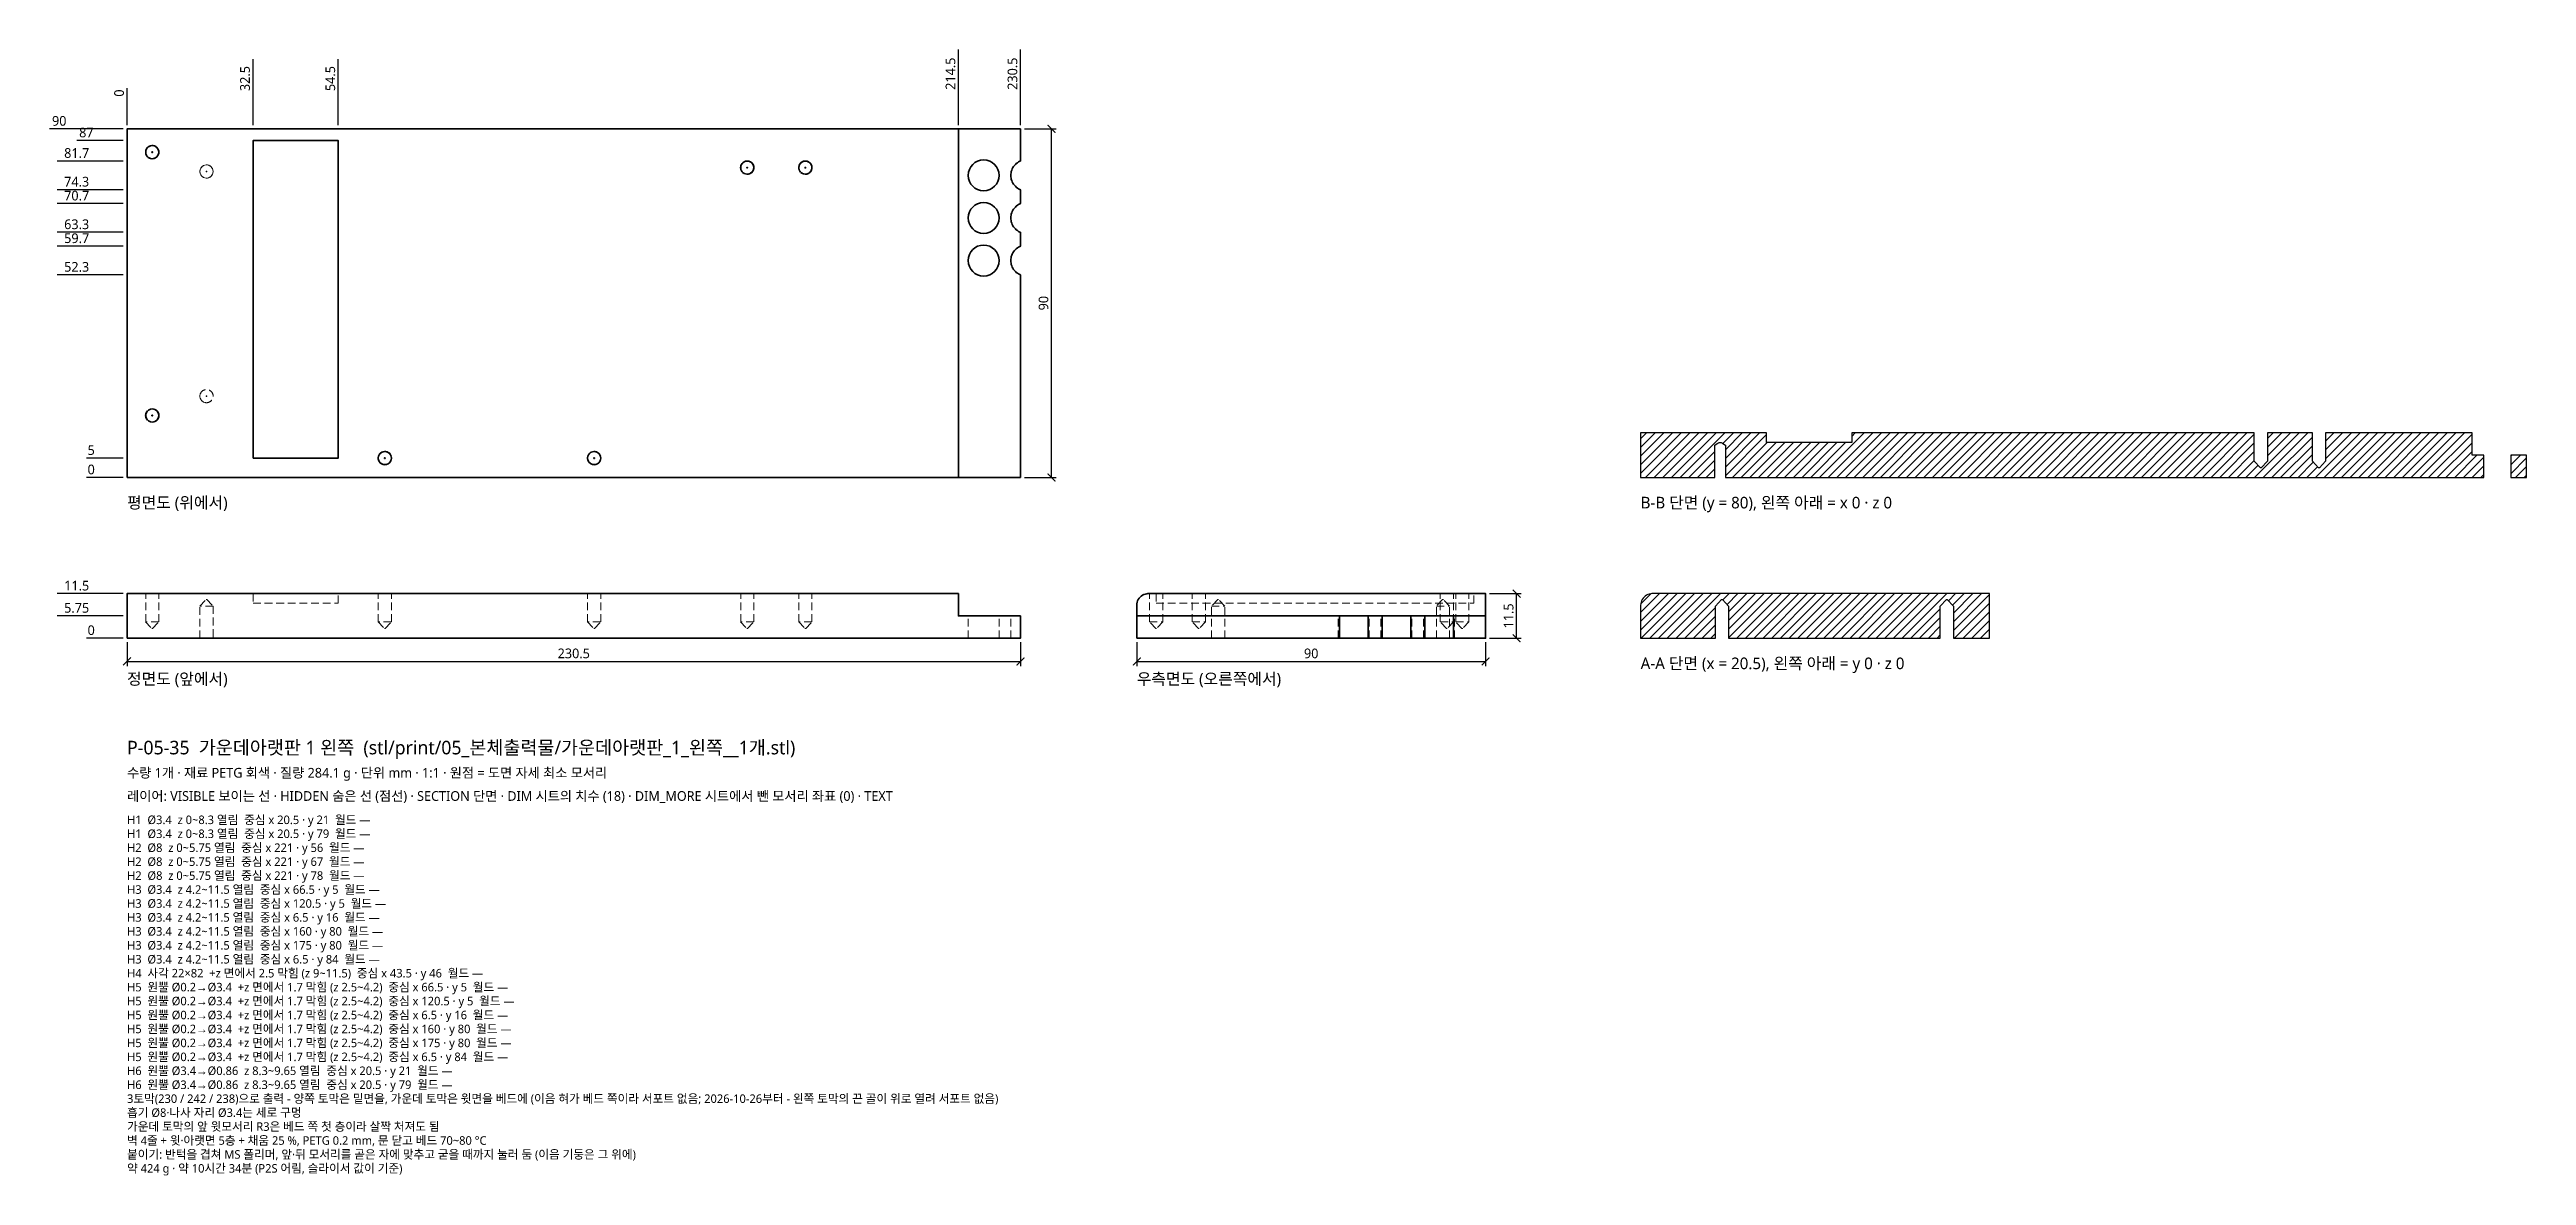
# Model space of a CAD drawing. Header units: millimetres. Extents: x -20 to 619, y -139 to 152.
import ezdxf

# ---------------------------------------------------------------- set-up
doc = ezdxf.new("R2010")
doc.units = ezdxf.units.MM
doc.linetypes.add('HIDDEN', pattern=[3, 2, -1])
for name, color, linetype, lineweight in [('DIM', 4, 'CONTINUOUS', 13), ('HIDDEN', 8, 'HIDDEN', 18), ('SECTION', 5, 'CONTINUOUS', 25), ('TEXT', 7, 'CONTINUOUS', 18), ('VISIBLE', 7, 'CONTINUOUS', 35)]:
    doc.layers.add(name, color=color, linetype=linetype, lineweight=lineweight)
doc.styles.add('KR', font='malgun.ttf')
doc.dimstyles.new('TOCCATA', dxfattribs={"dimtxt": 2.5, "dimasz": 2, "dimexe": 1.2, "dimexo": 1, "dimgap": 0.8, "dimtad": 1, "dimdsep": 46, "dimtxsty": 'KR', "dimblk": 'ARCHTICK', "dimcen": 2.5, "dimazin": 3, "dimtfac": 0.5, "dimtmove": 2, "dimatfit": 3})

# ---------------------------------------------------------------- blocks, each defined once
blk = doc.blocks.new('_ARCHTICK')
at = {"color": 0, "linetype": 'BYBLOCK', "const_width": 0.15}
blk.add_lwpolyline([(-0.5, -0.5), (0.5, 0.5)], dxfattribs=at)

msp = doc.modelspace()

# ---------------------------------------------------------------- hatches: boundary and pattern name
at = {"layer": 'SECTION'}
h = msp.add_hatch(dxfattribs=at)
h.set_pattern_fill('ANSI31', scale=0.5)
h.paths.add_polyline_path([(409.635, 49.8), (409.643, 49.8), (410, 50.104), (410.423, 50.379), (410.732, 50.506), (411, 50.544), (411.268, 50.506), (411.577, 50.379), (412, 50.104), (412.357, 49.8), (412.371, 49.8), (412.371, 41.5), (608.036, 41.5), (608.036, 47.25), (605, 47.25), (605, 53), (567.2, 53), (567.2, 45.7), (565.6, 44), (565.4, 44), (563.8, 45.7), (563.809, 45.7), (563.809, 53), (552.2, 53), (552.2, 45.7), (550.6, 44), (550.4, 44), (548.8, 45.7), (548.809, 45.7), (548.809, 53), (445, 53), (445, 50.5), (423, 50.5), (423, 53), (390.5, 53), (390.5, 41.5), (409.635, 41.5)])
h.paths.add_polyline_path([(619.036, 47.25), (614.964, 47.25), (614.964, 41.5), (619.036, 41.5)])
h = msp.add_hatch(dxfattribs=at)
h.set_pattern_fill('ANSI31', scale=0.5)
h.paths.add_polyline_path([(409.807, 8.3), (409.8, 8.3), (411.4, 10), (411.6, 10), (413.2, 8.3), (413.193, 8.3), (413.193, 0), (467.807, 0), (467.807, 8.3), (467.8, 8.3), (469.4, 10), (469.6, 10), (471.2, 8.3), (471.193, 8.3), (471.193, 0), (480.5, 0), (480.5, 11.5), (393.39, 11.5), (393.108, 11.474), (392.724, 11.398), (392.352, 11.272), (392, 11.098), (391.674, 10.88), (391.379, 10.621), (391.12, 10.326), (390.902, 10), (390.728, 9.648), (390.602, 9.276), (390.526, 8.892), (390.5, 8.5), (390.5, 0), (409.807, 0)])

# ---------------------------------------------------------------- linework, layer by layer
at = {"layer": 'HIDDEN'}
for points in [[(4.803, 125.475), (4.8, 125.5), (4.803, 125.525)], [(5.317, 124.283), (5.297, 124.298)], [(5.298, 126.702), (5.317, 126.717)], [(5.632, 126.958), (5.65, 126.972)], [(5.651, 124.027), (5.632, 124.041)], [(6.914, 127.146), (6.94, 127.142), (6.962, 127.133)], [(6.914, 123.854), (6.94, 123.858), (6.962, 123.867)], [(7.982, 126.326), (7.972, 126.35)], [(7.972, 124.65), (7.982, 124.674)], [(19.014, 121.325), (19.21, 121.607)], [(19.028, 121.35), (19.266, 121.66)], [(19.21, 121.607), (19.459, 121.844), (19.751, 122.026), (20.074, 122.146)], [(19.266, 121.66), (19.359, 121.749)], [(19.266, 121.66), (19.298, 121.702)], [(19.299, 121.703), (19.649, 121.972)], [(19.65, 121.972), (20.06, 122.142), (20.5, 122.2), (20.939, 122.143), (21.278, 122.002)], [(20.074, 122.146), (20.412, 122.198), (20.757, 122.18), (21.09, 122.094)], [(21.371, 121.956), (21.089, 122.095)], [(21.401, 121.942), (21.091, 122.094)], [(21.282, 122), (21.35, 121.972), (21.687, 121.713)], [(21.671, 121.732), (21.399, 121.943)], [(21.687, 121.713), (21.671, 121.732)], [(21.671, 121.732), (21.895, 121.471), (22.062, 121.171)], [(21.687, 121.713), (21.702, 121.702)], [(21.972, 121.35), (21.701, 121.703)], [(158.303, 121.475), (158.3, 121.5), (158.303, 121.525)], [(158.798, 122.702), (158.819, 122.718)], [(159.132, 122.958), (159.15, 122.972)], [(160.414, 123.146), (160.44, 123.142), (160.462, 123.133)], [(161.479, 122.334), (161.469, 122.358)], [(173.303, 121.475), (173.3, 121.5), (173.303, 121.525)], [(173.798, 122.702), (173.819, 122.718)], [(174.132, 122.958), (174.15, 122.972)], [(175.414, 123.146), (175.44, 123.142), (175.462, 123.133)], [(176.479, 122.335), (176.469, 122.358)], [(18.858, 120.06), (18.8, 120.5), (18.858, 120.94), (19.023, 121.338)], [(18.809, 120.672), (18.878, 121.009)], [(18.809, 120.672), (18.847, 120.86)], [(18.809, 120.672), (18.809, 120.328), (18.878, 119.991)], [(19.023, 119.662), (18.858, 120.059)], [(18.87, 120.968), (18.878, 121.009)], [(18.878, 121.009), (19.014, 121.325)], [(19.014, 119.675), (18.878, 119.991)], [(19.023, 121.338), (19.014, 121.325)], [(19.014, 119.675), (19.21, 119.393), (19.266, 119.34)], [(19.014, 119.675), (19.063, 119.604)], [(19.023, 121.338), (19.028, 121.35)], [(19.299, 119.297), (19.062, 119.606)], [(19.21, 119.393), (19.459, 119.156), (19.751, 118.974)], [(19.651, 119.027), (19.297, 119.299)], [(19.65, 119.028), (20.06, 118.858)], [(20.075, 118.854), (19.75, 118.974)], [(20.066, 118.857), (20.464, 118.805), (20.414, 118.802)], [(20.076, 118.856), (20.414, 118.802)], [(20.414, 118.802), (20.758, 118.82), (21.091, 118.906), (21.399, 119.057)], [(20.49, 118.801), (20.454, 118.806)], [(20.5, 118.8), (20.94, 118.858), (21.279, 118.998)], [(21.279, 118.998), (21.35, 119.028), (21.369, 119.043)], [(21.279, 118.998), (21.369, 119.043)], [(21.369, 119.043), (21.687, 119.287)], [(21.399, 119.057), (21.369, 119.043)], [(21.399, 119.057), (21.671, 119.268)], [(21.671, 119.268), (21.895, 119.529), (22.062, 119.83), (22.165, 120.158), (22.2, 120.5)], [(21.687, 119.287), (21.671, 119.268)], [(21.687, 119.287), (21.702, 119.298), (21.744, 119.353)], [(21.687, 119.287), (21.744, 119.353)], [(21.744, 119.353), (21.972, 119.65)], [(22.001, 121.281), (21.972, 121.35)], [(21.972, 119.65), (22.142, 120.06), (22.2, 120.5)], [(22.062, 121.171), (22.001, 121.281)], [(22.001, 121.281), (22.142, 120.94), (22.2, 120.5)], [(22.062, 121.171), (22.165, 120.842), (22.2, 120.5)], [(158.819, 120.282), (158.798, 120.298)], [(159.15, 120.028), (159.132, 120.042)], [(160.414, 119.854), (160.44, 119.858), (160.462, 119.867)], [(161.472, 120.65), (161.482, 120.674)], [(173.819, 120.282), (173.798, 120.298)], [(174.15, 120.028), (174.132, 120.042)], [(175.414, 119.854), (175.44, 119.858), (175.462, 119.867)], [(176.472, 120.65), (176.482, 120.674)], [(4.803, 57.475), (4.8, 57.5), (4.803, 57.525)], [(5.298, 58.702), (5.317, 58.717)], [(5.632, 58.958), (5.65, 58.972)], [(6.914, 59.145), (6.94, 59.142), (6.962, 59.133)], [(7.982, 58.326), (7.972, 58.35)], [(18.878, 61.991), (18.809, 62.328), (18.809, 62.672), (18.878, 63.009)], [(18.858, 62.06), (19.028, 61.65), (19.298, 61.298)], [(18.878, 61.991), (19.014, 61.675), (19.21, 61.393)], [(19.023, 63.338), (19.063, 63.396)], [(19.21, 61.393), (19.459, 61.156), (19.751, 60.974), (20.074, 60.854)], [(19.298, 61.298), (19.65, 61.028), (20.06, 60.858)], [(19.694, 61.01), (19.587, 61.076)], [(5.318, 56.283), (5.298, 56.298)], [(5.65, 56.028), (5.632, 56.042)], [(6.914, 55.854), (6.94, 55.858), (6.962, 55.867)], [(7.972, 56.65), (7.982, 56.674)], [(64.803, 46.475), (64.8, 46.5), (64.803, 46.525)], [(65.317, 45.284), (65.297, 45.299)], [(65.298, 47.702), (65.317, 47.717)], [(65.632, 47.958), (65.65, 47.972)], [(65.651, 45.027), (65.633, 45.041)], [(66.914, 48.146), (66.94, 48.142), (66.962, 48.133)], [(66.914, 44.854), (66.94, 44.858), (66.962, 44.867)], [(67.982, 47.326), (67.972, 47.349)], [(67.972, 45.65), (67.982, 45.674)], [(118.803, 46.475), (118.8, 46.5), (118.803, 46.525)], [(119.298, 47.702), (119.317, 47.717)], [(119.317, 45.283), (119.298, 45.298)], [(119.632, 47.958), (119.65, 47.972)], [(119.65, 45.028), (119.632, 45.042)], [(120.914, 48.146), (120.94, 48.142), (120.962, 48.133)], [(120.914, 44.854), (120.94, 44.858), (120.962, 44.867)], [(121.982, 47.326), (121.972, 47.35)], [(121.973, 45.651), (121.982, 45.675)], [(4.809, 4.2), (4.809, 11.5)], [(8.2, 4.2), (8.2, 11.5)], [(22.2, 8.3), (18.8, 8.3), (20.4, 10), (20.6, 10), (22.2, 8.3)], [(18.809, 0), (18.809, 8.3)], [(22.2, 8.3), (22.2, 0)], [(32.5, 11.5), (32.5, 9), (54.5, 9), (54.5, 11.5)], [(64.809, 4.2), (64.809, 11.5)], [(68.2, 4.2), (68.2, 11.5)], [(118.809, 4.2), (118.809, 11.5)], [(122.2, 4.2), (122.2, 11.5)], [(158.309, 4.2), (158.309, 11.5)], [(161.7, 4.2), (161.7, 11.5)], [(173.309, 4.2), (173.309, 11.5)], [(176.7, 4.2), (176.7, 11.5)], [(263.802, 4.2), (263.802, 11.5)], [(265.5, 11.5), (265.5, 9), (347.5, 9), (347.5, 11.5)], [(267.198, 4.2), (267.198, 11.5)], [(274.802, 4.2), (274.802, 11.5)], [(278.198, 4.2), (278.198, 11.5)], [(279.8, 8.3), (283.2, 8.3), (281.6, 10), (281.4, 10), (279.8, 8.3)], [(279.802, 0), (279.802, 8.3)], [(283.198, 0), (283.198, 8.3)], [(337.8, 8.3), (341.2, 8.3), (339.6, 10), (339.4, 10), (337.8, 8.3)], [(337.802, 0), (337.802, 8.3)], [(338.802, 4.2), (338.802, 11.5)], [(341.198, 0), (341.198, 8.3)], [(342.198, 4.2), (342.198, 11.5)], [(342.802, 4.2), (342.802, 11.5)], [(346.198, 4.2), (346.198, 11.5)], [(8.2, 4.2), (4.8, 4.2), (6.4, 2.5), (6.6, 2.5), (8.2, 4.2)], [(68.2, 4.2), (64.8, 4.2), (66.4, 2.5), (66.6, 2.5), (68.2, 4.2)], [(122.2, 4.2), (118.8, 4.2), (120.4, 2.5), (120.6, 2.5), (122.2, 4.2)], [(161.7, 4.2), (158.3, 4.2), (159.9, 2.5), (160.1, 2.5), (161.7, 4.2)], [(176.7, 4.2), (173.3, 4.2), (174.9, 2.5), (175.1, 2.5), (176.7, 4.2)], [(217, 0), (217, 5.75)], [(225, 0), (225, 5.75)], [(228, 0), (228, 5.75)], [(263.8, 4.2), (267.2, 4.2), (265.6, 2.5), (265.4, 2.5), (263.8, 4.2)], [(274.8, 4.2), (278.2, 4.2), (276.6, 2.5), (276.4, 2.5), (274.8, 4.2)], [(312.5, 0), (312.5, 5.75)], [(320.5, 0), (320.5, 5.75)], [(323.5, 0), (323.5, 5.75)], [(331.5, 0), (331.5, 5.75)], [(334.5, 0), (334.5, 5.75)], [(338.8, 4.2), (342.2, 4.2), (340.6, 2.5), (340.4, 2.5), (338.8, 4.2)], [(342.5, 0), (342.5, 5.75)], [(342.8, 4.2), (346.2, 4.2), (344.6, 2.5), (344.4, 2.5), (342.8, 4.2)]]:
    msp.add_lwpolyline(points, dxfattribs=at)
for centre in [(20.5, 120.5), (20.5, 62.5)]:
    msp.add_circle(centre, 0.1, dxfattribs=at)
for start, end in [(104.994591, -165.009678), (-0.00077, 162.581456), (0.004568, 105.024969), (-104.999779, -0.000753), (-104.51615, -0.000037)]:
    msp.add_arc((20.5, 62.5), 1.7, start, end, dxfattribs=at)
at = {"layer": 'SECTION'}
for points in [[(409.635, 49.8), (409.643, 49.8), (410, 50.104), (410.423, 50.379), (410.732, 50.506), (411, 50.544), (411.268, 50.506), (411.577, 50.379), (412, 50.104), (412.357, 49.8), (412.371, 49.8), (412.371, 41.5), (608.036, 41.5), (608.036, 47.25), (605, 47.25), (605, 53), (567.2, 53), (567.2, 45.7), (565.6, 44), (565.4, 44), (563.8, 45.7), (563.809, 45.7), (563.809, 53), (552.2, 53), (552.2, 45.7), (550.6, 44), (550.4, 44), (548.8, 45.7), (548.809, 45.7), (548.809, 53), (445, 53), (445, 50.5), (423, 50.5), (423, 53), (390.5, 53), (390.5, 41.5), (409.635, 41.5)], [(619.036, 47.25), (614.964, 47.25), (614.964, 41.5), (619.036, 41.5)], [(409.807, 8.3), (409.8, 8.3), (411.4, 10), (411.6, 10), (413.2, 8.3), (413.193, 8.3), (413.193, 0), (467.807, 0), (467.807, 8.3), (467.8, 8.3), (469.4, 10), (469.6, 10), (471.2, 8.3), (471.193, 8.3), (471.193, 0), (480.5, 0), (480.5, 11.5), (393.39, 11.5), (393.108, 11.474), (392.724, 11.398), (392.352, 11.272), (392, 11.098), (391.674, 10.88), (391.379, 10.621), (391.12, 10.326), (390.902, 10), (390.728, 9.648), (390.602, 9.276), (390.526, 8.892), (390.5, 8.5), (390.5, 0), (409.807, 0)]]:
    msp.add_lwpolyline(points, close=True, dxfattribs=at)
at = {"layer": 'VISIBLE'}
for points in [[(0, 41.5), (0, 131.5), (230.5, 131.5), (230.5, 123.204), (230.31, 123.125), (230, 122.964), (229.706, 122.777), (229.429, 122.564), (229.172, 122.328), (228.936, 122.071), (228.723, 121.794), (228.536, 121.5), (228.375, 121.19), (228.241, 120.868), (228.136, 120.535), (228.061, 120.195), (228.015, 119.849), (228, 119.5), (228.015, 119.151), (228.061, 118.805), (228.136, 118.465), (228.241, 118.132), (228.375, 117.81), (228.536, 117.5), (228.723, 117.206), (228.936, 116.929), (229.172, 116.672), (229.429, 116.436), (229.706, 116.223), (230, 116.036), (230.31, 115.875), (230.5, 115.796), (230.5, 112.204), (230.31, 112.125), (230, 111.964), (229.706, 111.777), (229.429, 111.564), (229.172, 111.328), (228.936, 111.071), (228.723, 110.794), (228.536, 110.5), (228.375, 110.19), (228.241, 109.868), (228.136, 109.535), (228.061, 109.195), (228.015, 108.849), (228, 108.5), (228.015, 108.151), (228.061, 107.805), (228.136, 107.465), (228.241, 107.132), (228.375, 106.81), (228.536, 106.5), (228.723, 106.206), (228.936, 105.929), (229.172, 105.672), (229.429, 105.436), (229.706, 105.223), (230, 105.036), (230.31, 104.875), (230.5, 104.796), (230.5, 101.204), (230.31, 101.125), (230, 100.964), (229.706, 100.777), (229.429, 100.564), (229.172, 100.328), (228.936, 100.071), (228.723, 99.794), (228.536, 99.5), (228.375, 99.19), (228.241, 98.868), (228.136, 98.535), (228.061, 98.195), (228.015, 97.849), (228, 97.5), (228.015, 97.151), (228.061, 96.805), (228.136, 96.465), (228.241, 96.132), (228.375, 95.81), (228.536, 95.5), (228.723, 95.206), (228.936, 94.929), (229.172, 94.672), (229.429, 94.436), (229.706, 94.223), (230, 94.036), (230.31, 93.875), (230.5, 93.796), (230.5, 41.5), (0, 41.5)], [(32.5, 46.5), (32.5, 128.5), (54.5, 128.5), (54.5, 46.5), (32.5, 46.5)], [(214.5, 41.5), (214.5, 131.5)], [(4.803, 125.525), (4.858, 125.94)], [(4.858, 125.06), (4.803, 125.475)], [(5.013, 124.675), (4.878, 124.991), (4.809, 125.328), (4.809, 125.672), (4.878, 126.009), (5.014, 126.325)], [(4.859, 125.942), (5.023, 126.338)], [(4.859, 125.058), (5.023, 124.662)], [(5.023, 124.662), (5.013, 124.675)], [(5.013, 124.675), (5.209, 124.393), (5.459, 124.156), (5.751, 123.974), (6.074, 123.854)], [(5.014, 126.325), (5.21, 126.608)], [(5.023, 126.338), (5.014, 126.325)], [(5.023, 126.338), (5.028, 126.35), (5.266, 126.661)], [(5.023, 124.662), (5.028, 124.65), (5.288, 124.311)], [(5.21, 126.608), (5.46, 126.845), (5.751, 127.026), (6.074, 127.146)], [(5.21, 126.608), (5.266, 126.66), (5.287, 126.688)], [(5.359, 124.251), (5.266, 124.34)], [(5.632, 124.041), (5.317, 124.283)], [(5.318, 126.717), (5.632, 126.958)], [(5.663, 126.977), (6.074, 127.146)], [(6.059, 123.858), (5.663, 124.023)], [(6.074, 127.146), (6.488, 127.198)], [(6.074, 127.146), (6.413, 127.198), (6.757, 127.18), (7.091, 127.094)], [(6.074, 123.854), (6.458, 123.805)], [(6.074, 123.854), (6.414, 123.802)], [(6.408, 123.802), (6.759, 123.82)], [(6.5, 123.8), (6.47, 123.804)], [(6.914, 127.145), (6.512, 127.198)], [(6.512, 123.802), (6.913, 123.854)], [(6.757, 123.819), (7.091, 123.906)], [(6.87, 123.849), (6.998, 123.882)], [(7.278, 127.002), (6.96, 127.134)], [(6.961, 123.867), (7.35, 124.028), (7.687, 124.287)], [(7.089, 123.905), (7.404, 124.059)], [(7.092, 123.906), (7.371, 124.043)], [(7.402, 126.941), (7.093, 127.093)], [(7.398, 126.943), (7.278, 127.002)], [(7.353, 126.971), (7.282, 127)], [(7.35, 126.972), (7.687, 126.713)], [(7.671, 126.732), (7.399, 126.943)], [(7.399, 124.057), (7.671, 124.268)], [(7.687, 126.713), (7.671, 126.732)], [(7.671, 126.732), (7.895, 126.471)], [(7.671, 124.268), (7.895, 124.529), (8.062, 124.83), (8.165, 125.158)], [(7.687, 124.287), (7.671, 124.268)], [(7.895, 126.471), (7.687, 126.714)], [(7.687, 126.713), (7.702, 126.702), (7.96, 126.366)], [(7.687, 124.287), (7.744, 124.353)], [(7.687, 124.287), (7.702, 124.298)], [(7.702, 124.298), (7.96, 124.634)], [(7.895, 126.471), (8.062, 126.171), (8.165, 125.842)], [(8.135, 125.957), (7.982, 126.326)], [(7.982, 124.674), (8.135, 125.042)], [(8.143, 125.929), (8.2, 125.5)], [(8.143, 125.071), (8.148, 125.101)], [(8.148, 125.101), (8.2, 125.5)], [(8.165, 125.158), (8.148, 125.101)], [(8.2, 125.5), (8.165, 125.842)], [(8.165, 125.158), (8.2, 125.5)], [(158.303, 121.525), (158.347, 121.86)], [(158.303, 121.475), (158.357, 121.064)], [(158.309, 121.672), (158.378, 122.009)], [(158.309, 121.672), (158.347, 121.86)], [(158.309, 121.328), (158.309, 121.672)], [(158.347, 121.86), (158.358, 121.94)], [(158.359, 121.942), (158.37, 121.968)], [(158.37, 121.968), (158.523, 122.338)], [(158.378, 122.009), (158.37, 121.968)], [(158.378, 122.009), (158.514, 122.325)], [(158.514, 122.325), (158.71, 122.607)], [(158.523, 122.338), (158.514, 122.325)], [(158.523, 122.338), (158.71, 122.607)], [(158.523, 122.338), (158.563, 122.396)], [(158.523, 122.338), (158.563, 122.396)], [(158.563, 122.396), (158.766, 122.66)], [(158.71, 122.607), (158.563, 122.396)], [(158.71, 122.607), (158.959, 122.844)], [(158.71, 122.607), (158.766, 122.66)], [(158.766, 122.66), (158.787, 122.688)], [(158.819, 122.718), (158.859, 122.749)], [(158.859, 122.749), (159.087, 122.924)], [(158.959, 122.844), (158.859, 122.749)], [(158.959, 122.844), (159.251, 123.026)], [(159.087, 122.924), (159.194, 122.99)], [(159.087, 122.924), (159.132, 122.958)], [(159.194, 122.99), (159.163, 122.977)], [(159.194, 122.99), (159.526, 123.128)], [(159.251, 123.026), (159.194, 122.99)], [(159.251, 123.026), (159.574, 123.146)], [(159.526, 123.128), (159.566, 123.143)], [(159.526, 123.128), (159.566, 123.143)], [(159.566, 123.143), (159.964, 123.195)], [(159.574, 123.146), (159.566, 123.143)], [(159.574, 123.146), (159.914, 123.198), (159.964, 123.195)], [(160.256, 123.181), (159.914, 123.198)], [(159.964, 123.195), (159.994, 123.199)], [(159.964, 123.195), (160.256, 123.181)], [(160.414, 123.146), (160.012, 123.198)], [(160.256, 123.181), (160.59, 123.094)], [(160.59, 123.094), (160.37, 123.151)], [(160.462, 123.133), (160.778, 123.002)], [(160.59, 123.094), (160.778, 123.002)], [(160.59, 123.094), (160.899, 122.943)], [(160.778, 123.002), (160.85, 122.972), (161.187, 122.713)], [(160.778, 123.002), (160.899, 122.943)], [(160.899, 122.943), (161.17, 122.733)], [(161.187, 122.713), (161.17, 122.733)], [(161.17, 122.733), (161.396, 122.47)], [(161.187, 122.713), (161.202, 122.702)], [(161.241, 122.652), (161.198, 122.707)], [(161.441, 122.391), (161.248, 122.642)], [(161.563, 122.168), (161.392, 122.478)], [(161.46, 122.366), (161.437, 122.396)], [(161.497, 122.291), (161.478, 122.336)], [(161.612, 122.012), (161.502, 122.278)], [(161.667, 121.838), (161.561, 122.174)], [(161.637, 121.951), (161.613, 122.009)], [(161.643, 121.929), (161.7, 121.5)], [(161.648, 121.101), (161.7, 121.5)], [(161.7, 121.5), (161.665, 121.842)], [(161.665, 121.158), (161.7, 121.5)], [(173.303, 121.525), (173.358, 121.94)], [(173.309, 121.434), (173.303, 121.475)], [(173.378, 120.991), (173.308, 121.33), (173.309, 121.672), (173.378, 122.009)], [(173.357, 121.064), (173.309, 121.43)], [(173.359, 121.942), (173.37, 121.968)], [(173.37, 121.968), (173.523, 122.338)], [(173.378, 122.009), (173.37, 121.968)], [(173.378, 122.009), (173.514, 122.325)], [(173.514, 122.325), (173.71, 122.607)], [(173.523, 122.338), (173.514, 122.325)], [(173.523, 122.338), (173.71, 122.607)], [(173.523, 122.338), (173.563, 122.396)], [(173.523, 122.338), (173.563, 122.396)], [(173.563, 122.396), (173.766, 122.66)], [(173.71, 122.607), (173.563, 122.396)], [(173.71, 122.607), (173.959, 122.844)], [(173.71, 122.607), (173.766, 122.66)], [(173.766, 122.66), (173.787, 122.688)], [(173.819, 122.718), (173.859, 122.749)], [(173.859, 122.749), (174.132, 122.958)], [(173.959, 122.844), (173.859, 122.749)], [(173.959, 122.844), (174.251, 123.026)], [(173.959, 122.844), (174.194, 122.99)], [(174.194, 122.99), (174.163, 122.977)], [(174.194, 122.99), (174.526, 123.128)], [(174.194, 122.99), (174.251, 123.026)], [(174.251, 123.026), (174.574, 123.146)], [(174.251, 123.026), (174.526, 123.128)], [(174.526, 123.128), (174.566, 123.143)], [(174.566, 123.143), (174.964, 123.195)], [(174.574, 123.146), (174.566, 123.143)], [(174.574, 123.146), (174.914, 123.198), (174.964, 123.195)], [(175.256, 123.181), (174.914, 123.198)], [(174.964, 123.195), (174.994, 123.199)], [(174.964, 123.195), (175.081, 123.189)], [(175.081, 123.189), (175.012, 123.198)], [(175.256, 123.181), (175.081, 123.189)], [(175.081, 123.189), (175.37, 123.151)], [(175.256, 123.181), (175.59, 123.094)], [(175.414, 123.146), (175.37, 123.151)], [(175.37, 123.151), (175.59, 123.094)], [(175.462, 123.133), (175.779, 123.002)], [(175.59, 123.094), (175.779, 123.002)], [(175.59, 123.094), (175.899, 122.943)], [(175.779, 123.002), (175.85, 122.972), (175.869, 122.957)], [(175.779, 123.002), (175.869, 122.957)], [(175.779, 123.002), (175.899, 122.943)], [(175.869, 122.957), (176.187, 122.713)], [(175.899, 122.943), (176.17, 122.733)], [(176.187, 122.713), (176.17, 122.733)], [(176.17, 122.733), (176.396, 122.47)], [(176.187, 122.713), (176.202, 122.702), (176.437, 122.397)], [(176.563, 122.169), (176.392, 122.477)], [(176.437, 122.397), (176.46, 122.366)], [(176.437, 122.397), (176.561, 122.174), (176.667, 121.838)], [(176.496, 122.291), (176.478, 122.337)], [(176.612, 122.012), (176.502, 122.277)], [(176.638, 121.951), (176.614, 122.009)], [(176.643, 121.929), (176.7, 121.5)], [(176.648, 121.101), (176.7, 121.5)], [(176.7, 121.5), (176.665, 121.842)], [(176.665, 121.158), (176.7, 121.5)], [(158.309, 121.328), (158.347, 121.14)], [(158.309, 121.328), (158.378, 120.991)], [(158.37, 121.032), (158.359, 121.058)], [(158.378, 120.991), (158.37, 121.032)], [(158.37, 121.032), (158.523, 120.662)], [(158.378, 120.991), (158.513, 120.676)], [(158.523, 120.662), (158.513, 120.676)], [(158.513, 120.676), (158.709, 120.394)], [(158.523, 120.662), (158.563, 120.604)], [(158.523, 120.662), (158.563, 120.604)], [(158.563, 120.604), (158.787, 120.312)], [(158.961, 120.154), (158.707, 120.395)], [(159.085, 120.077), (158.82, 120.281)], [(158.859, 120.251), (158.959, 120.156), (159.25, 119.974), (159.574, 119.854)], [(159.132, 120.042), (159.087, 120.076), (159.194, 120.01)], [(159.194, 120.01), (159.163, 120.023)], [(159.194, 120.01), (159.251, 119.974)], [(159.194, 120.01), (159.566, 119.857)], [(159.566, 119.857), (159.914, 119.802)], [(159.566, 119.857), (159.964, 119.805)], [(159.914, 119.802), (160.257, 119.82), (160.59, 119.906)], [(159.964, 119.805), (159.914, 119.802)], [(159.964, 119.805), (160.081, 119.811)], [(159.964, 119.805), (159.994, 119.801)], [(160.012, 119.802), (160.414, 119.854)], [(160.59, 119.906), (160.37, 119.849)], [(160.462, 119.867), (160.779, 119.998)], [(160.59, 119.906), (160.899, 120.057), (161.171, 120.268)], [(160.59, 119.906), (160.779, 119.998)], [(160.779, 119.998), (160.85, 120.028), (160.869, 120.043)], [(160.779, 119.998), (160.869, 120.043)], [(160.869, 120.043), (161.187, 120.287)], [(161.171, 120.268), (161.395, 120.529)], [(161.187, 120.287), (161.171, 120.268)], [(161.187, 120.287), (161.202, 120.298), (161.437, 120.604)], [(161.187, 120.287), (161.395, 120.529)], [(161.395, 120.529), (161.562, 120.83)], [(161.395, 120.529), (161.437, 120.604)], [(161.437, 120.604), (161.501, 120.719), (161.482, 120.674)], [(161.437, 120.604), (161.46, 120.634)], [(161.5, 120.718), (161.635, 121.043)], [(161.562, 120.83), (161.665, 121.158)], [(161.562, 120.83), (161.611, 120.985)], [(161.643, 121.071), (161.648, 121.101)], [(161.665, 121.158), (161.648, 121.101)], [(173.519, 120.671), (173.363, 121.049)], [(173.378, 120.991), (173.37, 121.032)], [(173.378, 120.991), (173.514, 120.675)], [(173.514, 120.675), (173.523, 120.662)], [(173.514, 120.675), (173.563, 120.604)], [(173.514, 120.674), (173.71, 120.393), (173.766, 120.34)], [(173.523, 120.662), (173.563, 120.604)], [(173.523, 120.662), (173.563, 120.604)], [(173.563, 120.604), (173.766, 120.34)], [(173.962, 120.154), (173.709, 120.393)], [(173.766, 120.34), (173.787, 120.312)], [(173.819, 120.282), (174.132, 120.042)], [(174.25, 119.974), (173.958, 120.156)], [(174.194, 120.01), (174.163, 120.023)], [(174.194, 120.01), (174.251, 119.974)], [(174.194, 120.01), (174.526, 119.872)], [(174.251, 119.974), (174.526, 119.872)], [(174.251, 119.974), (174.574, 119.854)], [(174.526, 119.872), (174.566, 119.857)], [(174.574, 119.854), (174.566, 119.857)], [(174.566, 119.857), (174.964, 119.805)], [(174.574, 119.854), (174.914, 119.802)], [(174.914, 119.802), (175.257, 119.82), (175.59, 119.906)], [(174.964, 119.805), (174.914, 119.802)], [(174.964, 119.805), (175.081, 119.811)], [(174.964, 119.805), (174.994, 119.801)], [(175.012, 119.802), (175.414, 119.854)], [(175.59, 119.906), (175.37, 119.849)], [(175.462, 119.867), (175.779, 119.998)], [(175.59, 119.906), (175.899, 120.057), (176.171, 120.268)], [(175.59, 119.906), (175.779, 119.998)], [(175.779, 119.998), (175.85, 120.028), (175.869, 120.043)], [(175.779, 119.998), (175.869, 120.043)], [(175.869, 120.043), (176.187, 120.287)], [(176.171, 120.268), (176.395, 120.529)], [(176.187, 120.287), (176.171, 120.268)], [(176.187, 120.287), (176.202, 120.298), (176.437, 120.604)], [(176.187, 120.287), (176.395, 120.529)], [(176.395, 120.529), (176.562, 120.83)], [(176.395, 120.529), (176.437, 120.604)], [(176.437, 120.604), (176.501, 120.719)], [(176.437, 120.604), (176.46, 120.634)], [(176.501, 120.719), (176.482, 120.674)], [(176.501, 120.719), (176.611, 120.985)], [(176.562, 120.83), (176.665, 121.158)], [(176.562, 120.83), (176.611, 120.985)], [(176.611, 120.985), (176.635, 121.043)], [(176.643, 121.071), (176.648, 121.101)], [(176.665, 121.158), (176.648, 121.101)], [(4.803, 57.525), (4.858, 57.94)], [(4.859, 57.942), (5.028, 58.35)], [(5.028, 58.35), (5.287, 58.688)], [(5.317, 58.717), (5.632, 58.958)], [(5.663, 58.977), (6.06, 59.142)], [(6.059, 59.142), (6.494, 59.199)], [(6.074, 59.146), (6.066, 59.143)], [(6.914, 59.145), (6.512, 59.198)], [(6.961, 59.133), (7.35, 58.972), (7.702, 58.702)], [(7.96, 58.366), (7.702, 58.702)], [(8.135, 57.957), (7.982, 58.326)], [(8.2, 57.5), (8.143, 57.929)], [(4.858, 57.06), (4.803, 57.475)], [(5.028, 56.65), (4.859, 57.058)], [(5.287, 56.312), (5.028, 56.65)], [(5.632, 56.042), (5.318, 56.283)], [(6.06, 55.858), (5.663, 56.022)], [(6.494, 55.801), (6.059, 55.858)], [(6.512, 55.802), (6.914, 55.854)], [(6.961, 55.867), (7.35, 56.028), (7.702, 56.298), (7.96, 56.634)], [(7.982, 56.674), (8.135, 57.042)], [(8.143, 57.071), (8.2, 57.5)], [(64.803, 46.524), (64.858, 46.94)], [(64.858, 46.06), (64.803, 46.476)], [(64.878, 47.009), (64.809, 46.672), (64.809, 46.328), (64.87, 46.032), (64.859, 46.058)], [(64.878, 45.989), (64.809, 46.326)], [(64.859, 46.942), (64.87, 46.968)], [(64.87, 46.968), (65.023, 47.338)], [(64.878, 47.009), (64.87, 46.968)], [(64.871, 46.029), (65.027, 45.651), (65.287, 45.312)], [(64.878, 47.009), (65.014, 47.325), (65.21, 47.608), (65.46, 47.844), (65.751, 48.026), (66.074, 48.146)], [(65.014, 45.675), (64.878, 45.991)], [(65.014, 45.675), (65.21, 45.393)], [(65.014, 45.675), (65.063, 45.604)], [(65.023, 47.338), (65.028, 47.35), (65.287, 47.688)], [(65.023, 47.338), (65.063, 47.396)], [(65.21, 45.393), (65.459, 45.156), (65.751, 44.974), (66.074, 44.854)], [(65.317, 47.717), (65.632, 47.958)], [(65.633, 45.041), (65.317, 45.284)], [(65.662, 47.977), (66.066, 48.143)], [(65.662, 45.023), (66.06, 44.858), (66.494, 44.801)], [(66.066, 48.143), (66.494, 48.199)], [(66.074, 48.146), (66.066, 48.143)], [(66.074, 44.854), (66.066, 44.857)], [(66.074, 48.146), (66.414, 48.198), (66.757, 48.18), (67.091, 48.094), (67.399, 47.943), (67.671, 47.732)], [(66.074, 44.854), (66.414, 44.802), (66.757, 44.82), (67.09, 44.906), (67.399, 45.057), (67.671, 45.268)], [(66.914, 48.146), (66.512, 48.198)], [(66.512, 44.802), (66.914, 44.854)], [(66.961, 44.867), (67.35, 45.028), (67.687, 45.286)], [(66.962, 48.133), (67.35, 47.972)], [(67.369, 47.957), (67.279, 48.002)], [(67.369, 47.957), (67.35, 47.972)], [(67.369, 47.957), (67.687, 47.714)], [(67.687, 47.714), (67.671, 47.732)], [(67.671, 47.732), (67.895, 47.472)], [(67.671, 45.268), (67.896, 45.529), (68.062, 45.829)], [(67.671, 45.268), (67.702, 45.298)], [(67.687, 47.714), (67.702, 47.702)], [(67.687, 47.714), (67.895, 47.472)], [(67.96, 47.366), (67.702, 47.702)], [(67.702, 45.298), (67.96, 45.634)], [(67.895, 47.472), (68.062, 47.171)], [(68.135, 46.958), (67.982, 47.325)], [(67.982, 45.674), (68.001, 45.719)], [(68.062, 47.17), (68.001, 47.281)], [(68.001, 45.719), (68.062, 45.83), (68.165, 46.158)], [(68.001, 45.719), (68.135, 46.042)], [(68.166, 46.841), (68.063, 47.169)], [(68.2, 46.5), (68.144, 46.927)], [(68.144, 46.073), (68.2, 46.5)], [(68.165, 46.158), (68.148, 46.101)], [(68.2, 46.5), (68.165, 46.842)], [(68.165, 46.158), (68.2, 46.5)], [(118.803, 46.523), (118.858, 46.94)], [(118.858, 46.06), (118.803, 46.477)], [(118.878, 45.991), (118.809, 46.329), (118.809, 46.672), (118.878, 47.009)], [(118.859, 46.942), (118.87, 46.968)], [(118.87, 46.032), (118.859, 46.058)], [(118.87, 46.968), (119.023, 47.339)], [(118.878, 47.009), (118.87, 46.968)], [(118.878, 45.991), (118.87, 46.032)], [(118.87, 46.032), (119.023, 45.662)], [(118.878, 47.009), (119.014, 47.325), (119.023, 47.339)], [(118.878, 45.991), (119.013, 45.677)], [(119.023, 45.662), (119.013, 45.677)], [(119.013, 45.677), (119.21, 45.393), (119.358, 45.251)], [(119.211, 47.608), (119.014, 47.326)], [(119.023, 47.339), (119.063, 47.396)], [(119.023, 45.662), (119.028, 45.65), (119.287, 45.312)], [(119.063, 47.396), (119.287, 47.688)], [(119.063, 47.396), (119.211, 47.608)], [(119.21, 47.607), (119.46, 47.845)], [(119.21, 45.393), (119.459, 45.156), (119.751, 44.974), (120.074, 44.854)], [(119.211, 47.608), (119.359, 47.749)], [(119.317, 47.717), (119.587, 47.924)], [(119.358, 45.251), (119.317, 45.283)], [(119.358, 45.251), (119.633, 45.041)], [(119.46, 47.845), (119.751, 48.026)], [(119.46, 47.845), (119.587, 47.924)], [(119.587, 47.924), (119.632, 47.958)], [(119.662, 45.023), (120.066, 44.857)], [(119.694, 47.99), (119.663, 47.977)], [(119.694, 47.99), (120.066, 48.143)], [(119.694, 47.99), (119.751, 48.026)], [(119.751, 48.026), (120.074, 48.146)], [(119.751, 48.026), (120.066, 48.143)], [(120.066, 48.143), (120.494, 48.199)], [(120.066, 48.143), (120.074, 48.146)], [(120.074, 44.854), (120.066, 44.857)], [(120.066, 44.857), (120.494, 44.801)], [(120.074, 48.146), (120.414, 48.198), (120.757, 48.18), (121.09, 48.094), (121.399, 47.943), (121.672, 47.732)], [(120.074, 44.854), (120.414, 44.802), (120.757, 44.82), (121.09, 44.906), (121.399, 45.057)], [(120.914, 48.146), (120.512, 48.198)], [(120.512, 44.802), (120.914, 44.854)], [(120.961, 48.133), (121.35, 47.972), (121.687, 47.713)], [(120.962, 44.867), (121.35, 45.028)], [(121.35, 45.028), (121.369, 45.043)], [(121.369, 45.043), (121.687, 45.287)], [(121.399, 45.057), (121.369, 45.043)], [(121.399, 45.057), (121.671, 45.268)], [(121.671, 45.268), (121.895, 45.529)], [(121.687, 45.287), (121.671, 45.268)], [(121.687, 47.713), (121.672, 47.732)], [(121.672, 47.732), (121.895, 47.472), (122.062, 47.171), (122.165, 46.842)], [(121.687, 47.713), (121.702, 47.702)], [(121.687, 45.287), (121.744, 45.353)], [(121.687, 45.287), (121.702, 45.298)], [(121.96, 47.366), (121.702, 47.702)], [(121.702, 45.298), (121.96, 45.634)], [(121.895, 45.529), (122.062, 45.829), (122.165, 46.158)], [(121.895, 45.529), (121.937, 45.604)], [(122, 47.282), (121.982, 47.326)], [(121.983, 45.675), (122.135, 46.042)], [(122, 47.282), (122.062, 47.17)], [(122, 47.282), (122.135, 46.957)], [(122.001, 45.719), (122.062, 45.83)], [(122.143, 46.071), (122.148, 46.101)], [(122.2, 46.504), (122.144, 46.926)], [(122.165, 46.842), (122.148, 46.899)], [(122.148, 46.101), (122.2, 46.5)], [(122.165, 46.158), (122.148, 46.101)], [(122.165, 46.842), (122.2, 46.5)], [(122.165, 46.158), (122.2, 46.5)], [(0, 0), (0, 11.5), (214.5, 11.5), (214.5, 5.75), (230.5, 5.75), (230.5, 0), (0, 0)], [(260.5, 0), (260.5, 8.5), (260.526, 8.892), (260.602, 9.276), (260.728, 9.648), (260.902, 10), (261.12, 10.326), (261.379, 10.621), (261.674, 10.88), (262, 11.098), (262.352, 11.272), (262.724, 11.398), (263.108, 11.474), (263.39, 11.5), (350.5, 11.5), (350.5, 0), (260.5, 0)], [(260.5, 5.75), (350.5, 5.75)], [(312.796, 0), (312.796, 5.75)], [(320.204, 0), (320.204, 5.75)], [(323.796, 0), (323.796, 5.75)], [(331.204, 0), (331.204, 5.75)], [(334.796, 0), (334.796, 5.75)], [(342.204, 0), (342.204, 5.75)]]:
    msp.add_lwpolyline(points, dxfattribs=at)
for centre, radius in [((6.5, 125.5), 0.1), ((160, 121.5), 0.1), ((175, 121.5), 0.1), ((221, 119.5), 4), ((221, 108.5), 4), ((221, 97.5), 4), ((6.5, 57.5), 0.1), ((66.5, 46.5), 0.1), ((120.5, 46.5), 0.1)]:
    msp.add_circle(centre, radius, dxfattribs=at)
for start, end in [(104.516958, -104.497242), (-0.000481, 104.516152), (-104.516152, 0.000091)]:
    msp.add_arc((6.5, 57.5), 1.7, start, end, dxfattribs=at)

# ---------------------------------------------------------------- texts
at = {"layer": 'TEXT', "style": 'KR'}
for s, height, p in [('평면도 (위에서)', 3, (0, 33.5)), ('B-B 단면 (y = 80), 왼쪽 아래 = x 0 · z 0', 3, (390.5, 33.5)), ('A-A 단면 (x = 20.5), 왼쪽 아래 = y 0 · z 0', 3, (390.5, -8)), ('정면도 (앞에서)', 3, (0, -12)), ('우측면도 (오른쪽에서)', 3, (260.5, -12)), ('P-05-35  가운데아랫판 1 왼쪽  (stl/print/05_본체출력물/가운데아랫판_1_왼쪽__1개.stl)', 3.5, (0, -30)), ('수량 1개 · 재료 PETG 회색 · 질량 284.1 g · 단위 mm · 1:1 · 원점 = 도면 자세 최소 모서리', 2.5, (0, -36)), ('레이어: VISIBLE 보이는 선 · HIDDEN 숨은 선 (점선) · SECTION 단면 · DIM 시트의 치수 (18) · DIM_MORE 시트에서 뺀 모서리 좌표 (0) · TEXT', 2.5, (0, -42)), ('H1  Ø3.4  z 0~8.3 열림  중심 x 20.5 · y 21  월드 —', 2.2, (0, -48)), ('H1  Ø3.4  z 0~8.3 열림  중심 x 20.5 · y 79  월드 —', 2.2, (0, -51.6)), ('H2  Ø8  z 0~5.75 열림  중심 x 221 · y 56  월드 —', 2.2, (0, -55.2)), ('H2  Ø8  z 0~5.75 열림  중심 x 221 · y 67  월드 —', 2.2, (0, -58.8)), ('H2  Ø8  z 0~5.75 열림  중심 x 221 · y 78  월드 —', 2.2, (0, -62.4)), ('H3  Ø3.4  z 4.2~11.5 열림  중심 x 66.5 · y 5  월드 —', 2.2, (0, -66)), ('H3  Ø3.4  z 4.2~11.5 열림  중심 x 120.5 · y 5  월드 —', 2.2, (0, -69.6)), ('H3  Ø3.4  z 4.2~11.5 열림  중심 x 6.5 · y 16  월드 —', 2.2, (0, -73.2)), ('H3  Ø3.4  z 4.2~11.5 열림  중심 x 160 · y 80  월드 —', 2.2, (0, -76.8)), ('H3  Ø3.4  z 4.2~11.5 열림  중심 x 175 · y 80  월드 —', 2.2, (0, -80.4)), ('H3  Ø3.4  z 4.2~11.5 열림  중심 x 6.5 · y 84  월드 —', 2.2, (0, -84)), ('H4  사각 22×82  +z 면에서 2.5 막힘 (z 9~11.5)  중심 x 43.5 · y 46  월드 —', 2.2, (0, -87.6)), ('H5  원뿔 Ø0.2→Ø3.4  +z 면에서 1.7 막힘 (z 2.5~4.2)  중심 x 66.5 · y 5  월드 —', 2.2, (0, -91.2)), ('H5  원뿔 Ø0.2→Ø3.4  +z 면에서 1.7 막힘 (z 2.5~4.2)  중심 x 120.5 · y 5  월드 —', 2.2, (0, -94.8)), ('H5  원뿔 Ø0.2→Ø3.4  +z 면에서 1.7 막힘 (z 2.5~4.2)  중심 x 6.5 · y 16  월드 —', 2.2, (0, -98.4)), ('H5  원뿔 Ø0.2→Ø3.4  +z 면에서 1.7 막힘 (z 2.5~4.2)  중심 x 160 · y 80  월드 —', 2.2, (0, -102)), ('H5  원뿔 Ø0.2→Ø3.4  +z 면에서 1.7 막힘 (z 2.5~4.2)  중심 x 175 · y 80  월드 —', 2.2, (0, -105.6)), ('H5  원뿔 Ø0.2→Ø3.4  +z 면에서 1.7 막힘 (z 2.5~4.2)  중심 x 6.5 · y 84  월드 —', 2.2, (0, -109.2)), ('H6  원뿔 Ø3.4→Ø0.86  z 8.3~9.65 열림  중심 x 20.5 · y 21  월드 —', 2.2, (0, -112.8)), ('H6  원뿔 Ø3.4→Ø0.86  z 8.3~9.65 열림  중심 x 20.5 · y 79  월드 —', 2.2, (0, -116.4)), ('3토막(230 / 242 / 238)으로 출력 - 양쪽 토막은 밑면을, 가운데 토막은 윗면을 베드에 (이음 혀가 베드 쪽이라 서포트 없음; 2026-10-26부터 - 왼쪽 토막의 끈 골이 위로 열려 서포트 없음)', 2.2, (0, -120)), ('흡기 Ø8·나사 자리 Ø3.4는 세로 구멍', 2.2, (0, -123.6)), ('가운데 토막의 앞 윗모서리 R3은 베드 쪽 첫 층이라 살짝 처져도 됨', 2.2, (0, -127.2)), ('붙이기: 반턱을 겹쳐 MS 폴리머, 앞·뒤 모서리를 곧은 자에 맞추고 굳을 때까지 눌러 둠 (이음 기둥은 그 위에)', 2.2, (0, -134.4)), ('벽 4줄 + 윗·아랫면 5층 + 채움 25 %, PETG 0.2 mm, 문 닫고 베드 70~80 °C', 2.2, (0, -130.8)), ('약 424 g · 약 10시간 34분 (P2S 어림, 슬라이서 값이 기준)', 2.2, (0, -138))]:
    msp.add_text(s, height=height, dxfattribs=at).set_placement(p)

# ---------------------------------------------------------------- dimensions: what is measured, and where the dimension line sits
at = {"layer": 'DIM'}
for feature_location, offset, dtype, origin in [((214.5, 131.5), (0, 8), 1, (0, 41.5)), ((230.5, 131.5), (0, 8), 1, (0, 41.5)), ((32.5, 131.5), (0, 8), 1, (0, 41.5)), ((54.5, 131.5), (0, 8), 1, (0, 41.5)), ((0, 131.5), (0, 8), 1, (0, 41.5)), ((0, 131.5), (-15, 0), 0, (0, 41.5)), ((0, 128.5), (-8, 0), 0, (0, 41.5)), ((0, 123.2), (-8, 0), 0, (0, 41.5)), ((0, 115.8), (-8, 0), 0, (0, 41.5)), ((0, 112.2), (-8, 0), 0, (0, 41.5)), ((0, 104.8), (-8, 0), 0, (0, 41.5)), ((0, 101.2), (-8, 0), 0, (0, 41.5)), ((0, 93.8), (-8, 0), 0, (0, 41.5)), ((0, 46.5), (-8, 0), 0, (0, 41.5)), ((0, 41.5), (-8, 0), 0, (0, 41.5)), ((0, 11.5), (-8, 0), 0, (0, 0)), ((0, 5.75), (-8, 0), 0, (0, 0)), ((0, 0), (-8, 0), 0, (0, 0))]:
    msp.add_ordinate_dim(feature_location=feature_location, offset=offset, dtype=dtype, origin=origin, dimstyle='TOCCATA', dxfattribs=at).render()
for base, p1, p2 in [((238.5, 41.5), (230.5, 41.5), (230.5, 131.5)), ((358.5, 0), (350.5, 0), (350.5, 11.5))]:
    msp.add_linear_dim(base=base, p1=p1, p2=p2, angle=90, dimstyle='TOCCATA', dxfattribs=at).render()
for base, p1, p2 in [((0, -6), (0, 0), (230.5, 0)), ((260.5, -6), (260.5, 0), (350.5, 0))]:
    msp.add_linear_dim(base=base, p1=p1, p2=p2, dimstyle='TOCCATA', dxfattribs=at).render()

doc.saveas('drawing.dxf')
